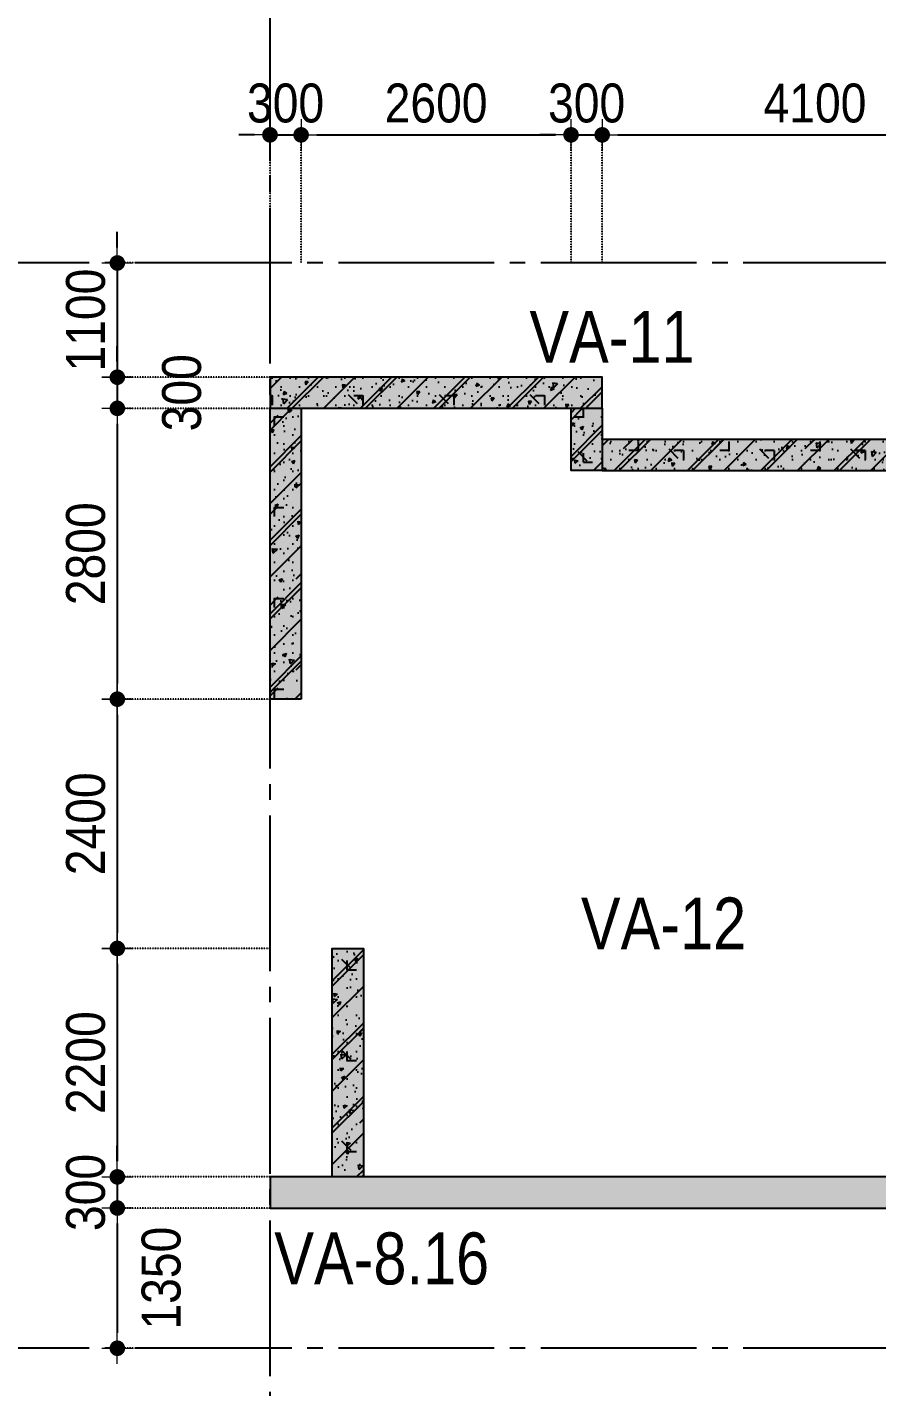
# Model space of a CAD drawing. Header units: millimetres. Extents: x -3973692 to -2843767, y 592734 to 838475.
# Drawn here: x -2938584 to -2930400, y 740209 to 753301 of the extents above; entities that cross this region are included whole.
import ezdxf
from ezdxf.enums import TextEntityAlignment as Align

# ---------------------------------------------------------------- set-up
doc = ezdxf.new("R2010")
doc.units = ezdxf.units.MM
doc.header["$MEASUREMENT"] = 0
doc.header["$PDMODE"] = 3
doc.header["$PDSIZE"] = -20
for name, pattern in [('CHG_XX_Luoi truc-Block A$0$MB_Luoi truc-150-TWA$0$Center101', [13, 10, -1, 1, -1]), ('DIVIDE2', [15.87499999999999, 6.349999999999998, -3.174999999999998, 0, -3.174999999999998, 0, -3.174999999999998]), ('HIDDEN5', [2.8375, 1.25, -1.5875])]:
    doc.linetypes.add(name, pattern=pattern)
doc.layers.get('0').update_dxf_attribs({"lineweight": 9})
doc.layers.get('Defpoints').update_dxf_attribs({"color": 10, "lineweight": 0})
for name, color, linetype, lineweight in [("'S_General_Dim_1", 1, 'Continuous', 18), ("'S_General_Divide_3 Intermediate", 3, 'DIVIDE2', 40), ('CHG_XX_Cot_Block A-T8-15$0$DBAO', 3, 'Continuous', 13), ('TEXT', 7, 'Continuous', 15)]:
    doc.layers.add(name, color=color, linetype=linetype, lineweight=lineweight)
for name, color, linetype in [('CHG_XX_Cot_Block A-T8-15$0$mb_cot tang 14-17 twa$0$Concrete Hatch', 218, 'Continuous'), ('CHG_XX_Cot_Block A-T8-15$0$mb_cot tang 14-17 twa$0$Concrete Line', 6, 'Continuous'), ('CHG_XX_Cot_Block A-T8-15$0$mb_cot tang 14-17 twa$0$Concrete Solid', 216, 'Continuous'), ('CHG_XX_Luoi truc-Block A$0$MB_Luoi truc-150-TWA$0$Grid', 34, 'Continuous'), ('CHG_XX_Luoi truc-Block A$0$MB_Luoi truc-150-TWA$0$Grid Line', 251, 'CHG_XX_Luoi truc-Block A$0$MB_Luoi truc-150-TWA$0$Center101')]:
    doc.layers.add(name, color=color, linetype=linetype)
doc.styles.add('arial', font='arial.ttf', dxfattribs={"width": 0.85})
doc.styles.add('CHG_XX_Luoi truc-Block A$0$MB_Luoi truc-150-TWA$0$Grid A-F$0$VNI-HelveCB', font='')
doc.styles.add('TTP-HelCon', font='')
doc.styles.get('CHG_XX_Luoi truc-Block A$0$MB_Luoi truc-150-TWA$0$Grid A-F$0$VNI-HelveCB').set_extended_font_data('VNI-Helve-Condense', bold=True)
doc.styles.get('TTP-HelCon').set_extended_font_data('VNI-Helve-Condense')
doc.dimstyles.new('150', dxfattribs={"dimscale": 150, "dimtxt": 2.5, "dimasz": 1, "dimexe": 0, "dimexo": 0, "dimgap": 0.75, "dimtad": 1, "dimdec": 0, "dimzin": 9, "dimdsep": 46, "dimtxsty": 'arial', "dimblk1": 'DIMDOT', "dimblk2": 'DIMDOT', "dimsah": 1, "dimcen": 2, "dimdle": 3, "dimclre": 8, "dimclrt": 2, "dimadec": 0, "dimazin": 0, "dimtfac": 1, "dimtdec": 0, "dimtix": 1, "dimtmove": 2, "dimatfit": 3, "dimldrblk": 'DIMPIJL', "dimfxl": 1, "dimtvp": 1.8, "dimtolj": 1, "dimtzin": 0, "dimarcsym": 0})

# ---------------------------------------------------------------- blocks, each defined once
blk = doc.blocks.new('*U3016')
at = {"layer": 'CHG_XX_Luoi truc-Block A$0$MB_Luoi truc-150-TWA$0$Grid Line'}
blk.add_line((0, 0), (0, 467.0000000000001), dxfattribs=at)
at = {"layer": 'CHG_XX_Luoi truc-Block A$0$MB_Luoi truc-150-TWA$0$Grid', "lineweight": -2, "style": 'CHG_XX_Luoi truc-Block A$0$MB_Luoi truc-150-TWA$0$Grid A-F$0$VNI-HelveCB'}
for tag, p in [('GRIDSUB', (0, 476.0000000000001)), ('GRID', (0, -9))]:
    blk.add_attdef(tag, text='', height=5, dxfattribs=at).set_placement(p, align=Align.MIDDLE)
blk = doc.blocks.new('*U3014')
at = {"layer": 'CHG_XX_Luoi truc-Block A$0$MB_Luoi truc-150-TWA$0$Grid Line'}
blk.add_line((0, 0), (0, 404), dxfattribs=at)
at = {"layer": 'CHG_XX_Luoi truc-Block A$0$MB_Luoi truc-150-TWA$0$Grid', "lineweight": -2, "style": 'CHG_XX_Luoi truc-Block A$0$MB_Luoi truc-150-TWA$0$Grid A-F$0$VNI-HelveCB'}
for tag, p in [('GRIDSUB', (0, 413)), ('GRID', (0, -9))]:
    blk.add_attdef(tag, text='', height=5, dxfattribs=at).set_placement(p, align=Align.MIDDLE)
blk = doc.blocks.new('CHG_XX_Luoi truc-Block A')
at = {"layer": 'CHG_XX_Luoi truc-Block A$0$MB_Luoi truc-150-TWA$0$Grid', "xscale": 150, "yscale": 150, "zscale": 150}
blk.add_blockref('*U3016', (12250, 87440.67921933654), dxfattribs=at)
at = {"layer": 'CHG_XX_Luoi truc-Block A$0$MB_Luoi truc-150-TWA$0$Grid', "xscale": -150, "yscale": 150, "zscale": 150, "rotation": 90}
for p in [(57309.50927037185, 141059.6356885452), (57309.50927037185, 130609.6356885452)]:
    blk.add_blockref('*U3014', p, dxfattribs=at)
blk = doc.blocks.new('*U3161')
at = {"layer": 'CHG_XX_Cot_Block A-T8-15$0$mb_cot tang 14-17 twa$0$Concrete Hatch'}
h = blk.add_hatch(dxfattribs=at)
h.set_pattern_fill('CONCRETE', color=256, scale=50, style=0, pattern_type=2)
h.set_pattern_definition([(45, (8900, -49.99999999999986), (-176.7766952966369, 176.7766952966369), []), (45, (8900, 1.4210854715202e-13), (-353.5533905932737, 353.5533905932738), []), (49.99999999999999, (8900, -49.99999999999986), (358.6300913003767, -31.37606749129755), [37.5, -412.5]), (355, (8900, -49.99999999999986), (-69.3756668065, 376.0960668500059), [30, -330]), (100.4514, (8929.88584, -52.61466999999985), (289.2546908570108, 344.7197710304768), [31.870095, -350.571056]), (46.18420000000001, (8900, 50.00000000000014), (533.6205243128222, -82.75950716450905), [56.25, -618.75]), (96.6356, (8944.4683725, 43.10334650000013), (467.3313527743517, 487.0589354502209), [47.805144, -525.8565]), (351.1842, (8900, 50.00000000000014), (467.3309725668136, 487.0593004626623), [45, -495]), (21, (8950, 25.00000000000014), (298.4535260592309, -201.3094453326694), [37.5, -412.5]), (326.0000000000001, (8950, 25.00000000000014), (121.6576659607909, 362.5750225234265), [30, -330]), (71.4514, (8974.8711165, 8.224197000000146), (420.111314290745, 161.2652483549762), [31.870095, -350.571056]), (37.50000000000001, (8900, -49.99999999999986), (6.079927658645334, 166.4469269156558), [0, -326, 0, -335, 0, -331.25]), (7.499999999999999, (8900, -49.99999999999986), (131.5347687210743, 197.2058559411801), [0, -191, 0, -318.5, 0, -126.25]), (327.5, (8788.5, -49.99999999999986), (266.9112180862045, -11.2774358671899), [0, -125, 0, -390, 0, -517.5]), (317.5, (8738.5, -49.99999999999986), (291.5930846711931, 50.05249116615882), [0, -162.5, 0, -259, 0, -367.5]), (0, (9075, 125.0000000000001), (0, 875), [87.5, -787.5]), (0, (9337.5, 300.0000000000001), (0, 875), [87.5, -787.5]), (0, (9162.5, 650.0000000000001), (0, 875), [87.5, -350, 87.5, -350]), (90, (9075, 125.0000000000001), (-875, 5.35782974626967e-14), [87.5, -787.5]), (90, (9162.5, 650.0000000000001), (-875, 5.35782974626967e-14), [87.5, -787.5]), (90, (9425, 300.0000000000001), (-875, 5.35782974626967e-14), [87.5, -787.5]), (90, (9600, 562.5000000000001), (-875, 5.35782974626967e-14), [87.5, -787.5]), (135, (9162.5, 125.0000000000001), (-875.016357447105, 8.881784197001252e-14), [123.76, -1113.7]), (135, (9250, 650.0000000000001), (-875.016357447105, 8.881784197001252e-14), [123.76, -1113.7]), (45, (9337.5, 300.0000000000001), (8.881784197001252e-14, 875.016357447105), [123.76, -247.485, 123.76, -742.455]), (0, (8725, -49.99999999999986), (87.5, 87.5), [-175, 0])])
h.paths.add_polyline_path([(-750, 150), (-750, -149.9999999999999), (9700, -150), (9700, 150)])
at = {"layer": 'CHG_XX_Cot_Block A-T8-15$0$mb_cot tang 14-17 twa$0$Concrete Solid'}
blk.add_hatch(color=256, dxfattribs=at).paths.add_polyline_path([(-750, 150), (-750, -149.9999999999999), (9700, -150), (9700, 150)])
at = {"layer": 'CHG_XX_Cot_Block A-T8-15$0$mb_cot tang 14-17 twa$0$Concrete Line'}
blk.add_lwpolyline([(-750, 150), (-750, -149.9999999999999), (9700, -150), (9700, 150)], close=True, dxfattribs=at)
blk = doc.blocks.new('*U3164')
at = {"layer": 'CHG_XX_Cot_Block A-T8-15$0$mb_cot tang 14-17 twa$0$Concrete Hatch'}
h = blk.add_hatch(dxfattribs=at)
h.set_pattern_fill('CONCRETE', color=256, scale=50, style=0, pattern_type=2)
h.set_pattern_definition([(45, (3050, -49.99999999999986), (-176.7766952966369, 176.7766952966369), []), (45, (3050, 1.4210854715202e-13), (-353.5533905932737, 353.5533905932738), []), (49.99999999999999, (3050, -49.99999999999986), (358.6300913003767, -31.37606749129755), [37.5, -412.5]), (355, (3050, -49.99999999999986), (-69.3756668065, 376.0960668500059), [30, -330]), (100.4514, (3079.88584, -52.61466999999985), (289.2546908570108, 344.7197710304768), [31.870095, -350.571056]), (46.18420000000001, (3050, 50.00000000000014), (533.6205243128222, -82.75950716450905), [56.25, -618.75]), (96.6356, (3094.4683725, 43.10334650000013), (467.3313527743517, 487.0589354502209), [47.805144, -525.8565]), (351.1842, (3050, 50.00000000000014), (467.3309725668136, 487.0593004626623), [45, -495]), (21, (3100, 25.00000000000014), (298.4535260592309, -201.3094453326694), [37.5, -412.5]), (326.0000000000001, (3100, 25.00000000000014), (121.6576659607909, 362.5750225234265), [30, -330]), (71.4514, (3124.8711165, 8.224197000000146), (420.111314290745, 161.2652483549762), [31.870095, -350.571056]), (37.50000000000001, (3050, -49.99999999999986), (6.079927658645334, 166.4469269156558), [0, -326, 0, -335, 0, -331.25]), (7.499999999999999, (3050, -49.99999999999986), (131.5347687210743, 197.2058559411801), [0, -191, 0, -318.5, 0, -126.25]), (327.5, (2938.5, -49.99999999999986), (266.9112180862045, -11.2774358671899), [0, -125, 0, -390, 0, -517.5]), (317.5, (2888.5, -49.99999999999986), (291.5930846711931, 50.05249116615882), [0, -162.5, 0, -259, 0, -367.5]), (0, (3225, 125.0000000000001), (0, 875), [87.5, -787.5]), (0, (3487.5, 300.0000000000001), (0, 875), [87.5, -787.5]), (0, (3312.5, 650.0000000000001), (0, 875), [87.5, -350, 87.5, -350]), (90, (3225, 125.0000000000001), (-875, 5.35782974626967e-14), [87.5, -787.5]), (90, (3312.5, 650.0000000000001), (-875, 5.35782974626967e-14), [87.5, -787.5]), (90, (3575, 300.0000000000001), (-875, 5.35782974626967e-14), [87.5, -787.5]), (90, (3750, 562.5000000000001), (-875, 5.35782974626967e-14), [87.5, -787.5]), (135, (3312.5, 125.0000000000001), (-875.016357447105, 8.881784197001252e-14), [123.76, -1113.7]), (135, (3400, 650.0000000000001), (-875.016357447105, 8.881784197001252e-14), [123.76, -1113.7]), (45, (3487.5, 300.0000000000001), (8.881784197001252e-14, 875.016357447105), [123.76, -247.485, 123.76, -742.455]), (0, (2875, -49.99999999999986), (87.5, 87.5), [-175, 0])])
h.paths.add_polyline_path([(-50, 150), (-50, -149.9999999999999), (3150, -150), (3150, 150)])
at = {"layer": 'CHG_XX_Cot_Block A-T8-15$0$mb_cot tang 14-17 twa$0$Concrete Solid'}
blk.add_hatch(color=256, dxfattribs=at).paths.add_polyline_path([(-50, 150), (-50, -149.9999999999999), (3150, -150), (3150, 150)])
at = {"layer": 'CHG_XX_Cot_Block A-T8-15$0$mb_cot tang 14-17 twa$0$Concrete Line'}
blk.add_lwpolyline([(-50, 150), (-50, -149.9999999999999), (3150, -150), (3150, 150)], close=True, dxfattribs=at)
blk = doc.blocks.new('*U3165')
at = {"layer": 'CHG_XX_Cot_Block A-T8-15$0$mb_cot tang 14-17 twa$0$Concrete Hatch'}
h = blk.add_hatch(dxfattribs=at)
h.set_pattern_fill('CONCRETE', color=256, scale=50, style=0, pattern_type=2)
h.set_pattern_definition([(45, (4250, -49.99999999999986), (-176.7766952966369, 176.7766952966369), []), (45, (4250, 1.4210854715202e-13), (-353.5533905932737, 353.5533905932738), []), (49.99999999999999, (4250, -49.99999999999986), (358.6300913003767, -31.37606749129755), [37.5, -412.5]), (355, (4250, -49.99999999999986), (-69.3756668065, 376.0960668500059), [30, -330]), (100.4514, (4279.88584, -52.61466999999985), (289.2546908570108, 344.7197710304768), [31.870095, -350.571056]), (46.18420000000001, (4250, 50.00000000000014), (533.6205243128222, -82.75950716450905), [56.25, -618.75]), (96.6356, (4294.4683725, 43.10334650000013), (467.3313527743517, 487.0589354502209), [47.805144, -525.8565]), (351.1842, (4250, 50.00000000000014), (467.3309725668136, 487.0593004626623), [45, -495]), (21, (4300, 25.00000000000014), (298.4535260592309, -201.3094453326694), [37.5, -412.5]), (326.0000000000001, (4300, 25.00000000000014), (121.6576659607909, 362.5750225234265), [30, -330]), (71.4514, (4324.8711165, 8.224197000000146), (420.111314290745, 161.2652483549762), [31.870095, -350.571056]), (37.50000000000001, (4250, -49.99999999999986), (6.079927658645334, 166.4469269156558), [0, -326, 0, -335, 0, -331.25]), (7.499999999999999, (4250, -49.99999999999986), (131.5347687210743, 197.2058559411801), [0, -191, 0, -318.5, 0, -126.25]), (327.5, (4138.5, -49.99999999999986), (266.9112180862045, -11.2774358671899), [0, -125, 0, -390, 0, -517.5]), (317.5, (4088.5, -49.99999999999986), (291.5930846711931, 50.05249116615882), [0, -162.5, 0, -259, 0, -367.5]), (0, (4425, 125.0000000000001), (0, 875), [87.5, -787.5]), (0, (4687.5, 300.0000000000001), (0, 875), [87.5, -787.5]), (0, (4512.5, 650.0000000000001), (0, 875), [87.5, -350, 87.5, -350]), (90, (4425, 125.0000000000001), (-875, 5.35782974626967e-14), [87.5, -787.5]), (90, (4512.5, 650.0000000000001), (-875, 5.35782974626967e-14), [87.5, -787.5]), (90, (4775, 300.0000000000001), (-875, 5.35782974626967e-14), [87.5, -787.5]), (90, (4950, 562.5000000000001), (-875, 5.35782974626967e-14), [87.5, -787.5]), (135, (4512.5, 125.0000000000001), (-875.016357447105, 8.881784197001252e-14), [123.76, -1113.7]), (135, (4600, 650.0000000000001), (-875.016357447105, 8.881784197001252e-14), [123.76, -1113.7]), (45, (4687.5, 300.0000000000001), (8.881784197001252e-14, 875.016357447105), [123.76, -247.485, 123.76, -742.455]), (0, (4075, -49.99999999999986), (87.5, 87.5), [-175, 0])])
h.paths.add_polyline_path([(-50, 150), (-50, -149.9999999999999), (4350, -150), (4350, 150)])
at = {"layer": 'CHG_XX_Cot_Block A-T8-15$0$mb_cot tang 14-17 twa$0$Concrete Solid'}
blk.add_hatch(color=256, dxfattribs=at).paths.add_polyline_path([(-50, 150), (-50, -149.9999999999999), (4350, -150), (4350, 150)])
at = {"layer": 'CHG_XX_Cot_Block A-T8-15$0$mb_cot tang 14-17 twa$0$Concrete Line'}
blk.add_lwpolyline([(-50, 150), (-50, -149.9999999999999), (4350, -150), (4350, 150)], close=True, dxfattribs=at)
blk = doc.blocks.new('*U3157')
at = {"layer": 'CHG_XX_Cot_Block A-T8-15$0$mb_cot tang 14-17 twa$0$Concrete Hatch'}
h = blk.add_hatch(dxfattribs=at)
h.set_pattern_fill('CONCRETE', color=256, scale=50, style=0, pattern_type=2)
h.set_pattern_definition([(45, (2050, -49.99999999999986), (-176.7766952966369, 176.7766952966369), []), (45, (2050, 1.4210854715202e-13), (-353.5533905932737, 353.5533905932738), []), (49.99999999999999, (2050, -49.99999999999986), (358.6300913003767, -31.37606749129755), [37.5, -412.5]), (355, (2050, -49.99999999999986), (-69.3756668065, 376.0960668500059), [30, -330]), (100.4514, (2079.88584, -52.61466999999985), (289.2546908570108, 344.7197710304768), [31.870095, -350.571056]), (46.18420000000001, (2050, 50.00000000000014), (533.6205243128222, -82.75950716450905), [56.25, -618.75]), (96.6356, (2094.4683725, 43.10334650000013), (467.3313527743517, 487.0589354502209), [47.805144, -525.8565]), (351.1842, (2050, 50.00000000000014), (467.3309725668136, 487.0593004626623), [45, -495]), (21, (2100, 25.00000000000014), (298.4535260592309, -201.3094453326694), [37.5, -412.5]), (326.0000000000001, (2100, 25.00000000000014), (121.6576659607909, 362.5750225234265), [30, -330]), (71.4514, (2124.8711165, 8.224197000000146), (420.111314290745, 161.2652483549762), [31.870095, -350.571056]), (37.50000000000001, (2050, -49.99999999999986), (6.079927658645334, 166.4469269156558), [0, -326, 0, -335, 0, -331.25]), (7.499999999999999, (2050, -49.99999999999986), (131.5347687210743, 197.2058559411801), [0, -191, 0, -318.5, 0, -126.25]), (327.5, (1938.5, -49.99999999999986), (266.9112180862045, -11.2774358671899), [0, -125, 0, -390, 0, -517.5]), (317.5, (1888.5, -49.99999999999986), (291.5930846711931, 50.05249116615882), [0, -162.5, 0, -259, 0, -367.5]), (0, (2225, 125.0000000000001), (0, 875), [87.5, -787.5]), (0, (2487.5, 300.0000000000001), (0, 875), [87.5, -787.5]), (0, (2312.5, 650.0000000000001), (0, 875), [87.5, -350, 87.5, -350]), (90, (2225, 125.0000000000001), (-875, 5.35782974626967e-14), [87.5, -787.5]), (90, (2312.5, 650.0000000000001), (-875, 5.35782974626967e-14), [87.5, -787.5]), (90, (2575, 300.0000000000001), (-875, 5.35782974626967e-14), [87.5, -787.5]), (90, (2750, 562.5000000000001), (-875, 5.35782974626967e-14), [87.5, -787.5]), (135, (2312.5, 125.0000000000001), (-875.016357447105, 8.881784197001252e-14), [123.76, -1113.7]), (135, (2400, 650.0000000000001), (-875.016357447105, 8.881784197001252e-14), [123.76, -1113.7]), (45, (2487.5, 300.0000000000001), (8.881784197001252e-14, 875.016357447105), [123.76, -247.485, 123.76, -742.455]), (0, (1875, -49.99999999999986), (87.5, 87.5), [-175, 0])])
h.paths.add_polyline_path([(-50, 150), (-50, -149.9999999999999), (2150, -150), (2150, 150)])
at = {"layer": 'CHG_XX_Cot_Block A-T8-15$0$mb_cot tang 14-17 twa$0$Concrete Solid'}
blk.add_hatch(color=256, dxfattribs=at).paths.add_polyline_path([(-50, 150), (-50, -149.9999999999999), (2150, -150), (2150, 150)])
at = {"layer": 'CHG_XX_Cot_Block A-T8-15$0$mb_cot tang 14-17 twa$0$Concrete Line'}
blk.add_lwpolyline([(-50, 150), (-50, -149.9999999999999), (2150, -150), (2150, 150)], close=True, dxfattribs=at)
blk = doc.blocks.new('*U3166')
at = {"layer": 'CHG_XX_Cot_Block A-T8-15$0$mb_cot tang 14-17 twa$0$Concrete Hatch'}
h = blk.add_hatch(dxfattribs=at)
h.set_pattern_fill('CONCRETE', color=256, scale=50, style=0, pattern_type=2)
h.set_pattern_definition([(45, (2650, -49.99999999999986), (-176.7766952966369, 176.7766952966369), []), (45, (2650, 1.4210854715202e-13), (-353.5533905932737, 353.5533905932738), []), (49.99999999999999, (2650, -49.99999999999986), (358.6300913003767, -31.37606749129755), [37.5, -412.5]), (355, (2650, -49.99999999999986), (-69.3756668065, 376.0960668500059), [30, -330]), (100.4514, (2679.88584, -52.61466999999985), (289.2546908570108, 344.7197710304768), [31.870095, -350.571056]), (46.18420000000001, (2650, 50.00000000000014), (533.6205243128222, -82.75950716450905), [56.25, -618.75]), (96.6356, (2694.4683725, 43.10334650000013), (467.3313527743517, 487.0589354502209), [47.805144, -525.8565]), (351.1842, (2650, 50.00000000000014), (467.3309725668136, 487.0593004626623), [45, -495]), (21, (2700, 25.00000000000014), (298.4535260592309, -201.3094453326694), [37.5, -412.5]), (326.0000000000001, (2700, 25.00000000000014), (121.6576659607909, 362.5750225234265), [30, -330]), (71.4514, (2724.8711165, 8.224197000000146), (420.111314290745, 161.2652483549762), [31.870095, -350.571056]), (37.50000000000001, (2650, -49.99999999999986), (6.079927658645334, 166.4469269156558), [0, -326, 0, -335, 0, -331.25]), (7.499999999999999, (2650, -49.99999999999986), (131.5347687210743, 197.2058559411801), [0, -191, 0, -318.5, 0, -126.25]), (327.5, (2538.5, -49.99999999999986), (266.9112180862045, -11.2774358671899), [0, -125, 0, -390, 0, -517.5]), (317.5, (2488.5, -49.99999999999986), (291.5930846711931, 50.05249116615882), [0, -162.5, 0, -259, 0, -367.5]), (0, (2825, 125.0000000000001), (0, 875), [87.5, -787.5]), (0, (3087.5, 300.0000000000001), (0, 875), [87.5, -787.5]), (0, (2912.5, 650.0000000000001), (0, 875), [87.5, -350, 87.5, -350]), (90, (2825, 125.0000000000001), (-875, 5.35782974626967e-14), [87.5, -787.5]), (90, (2912.5, 650.0000000000001), (-875, 5.35782974626967e-14), [87.5, -787.5]), (90, (3175, 300.0000000000001), (-875, 5.35782974626967e-14), [87.5, -787.5]), (90, (3350, 562.5000000000001), (-875, 5.35782974626967e-14), [87.5, -787.5]), (135, (2912.5, 125.0000000000001), (-875.016357447105, 8.881784197001252e-14), [123.76, -1113.7]), (135, (3000, 650.0000000000001), (-875.016357447105, 8.881784197001252e-14), [123.76, -1113.7]), (45, (3087.5, 300.0000000000001), (8.881784197001252e-14, 875.016357447105), [123.76, -247.485, 123.76, -742.455]), (0, (2475, -49.99999999999986), (87.5, 87.5), [-175, 0])])
h.paths.add_polyline_path([(-50, 150), (-50, -149.9999999999999), (2750, -150), (2750, 150)])
at = {"layer": 'CHG_XX_Cot_Block A-T8-15$0$mb_cot tang 14-17 twa$0$Concrete Solid'}
blk.add_hatch(color=256, dxfattribs=at).paths.add_polyline_path([(-50, 150), (-50, -149.9999999999999), (2750, -150), (2750, 150)])
at = {"layer": 'CHG_XX_Cot_Block A-T8-15$0$mb_cot tang 14-17 twa$0$Concrete Line'}
blk.add_lwpolyline([(-50, 150), (-50, -149.9999999999999), (2750, -150), (2750, 150)], close=True, dxfattribs=at)
blk = doc.blocks.new('*U3158')
at = {"layer": 'CHG_XX_Cot_Block A-T8-15$0$mb_cot tang 14-17 twa$0$Concrete Hatch'}
h = blk.add_hatch(dxfattribs=at)
h.set_pattern_fill('CONCRETE', color=256, scale=50, style=0, pattern_type=2)
h.set_pattern_definition([(45, (-150, -49.99999999999986), (-176.7766952966369, 176.7766952966369), []), (45, (-150, 1.4210854715202e-13), (-353.5533905932737, 353.5533905932738), []), (49.99999999999999, (-150, -49.99999999999986), (358.6300913003767, -31.37606749129755), [37.5, -412.5]), (355, (-150, -49.99999999999986), (-69.3756668065, 376.0960668500059), [30, -330]), (100.4514, (-120.1141600000001, -52.61466999999985), (289.2546908570108, 344.7197710304768), [31.870095, -350.571056]), (46.18420000000001, (-150, 50.00000000000014), (533.6205243128222, -82.75950716450905), [56.25, -618.75]), (96.6356, (-105.5316275, 43.10334650000013), (467.3313527743517, 487.0589354502209), [47.805144, -525.8565]), (351.1842, (-150, 50.00000000000014), (467.3309725668136, 487.0593004626623), [45, -495]), (21, (-100, 25.00000000000014), (298.4535260592309, -201.3094453326694), [37.5, -412.5]), (326.0000000000001, (-100, 25.00000000000014), (121.6576659607909, 362.5750225234265), [30, -330]), (71.4514, (-75.12888350000003, 8.224197000000146), (420.111314290745, 161.2652483549762), [31.870095, -350.571056]), (37.50000000000001, (-150, -49.99999999999986), (6.079927658645334, 166.4469269156558), [0, -326, 0, -335, 0, -331.25]), (7.499999999999999, (-150, -49.99999999999986), (131.5347687210743, 197.2058559411801), [0, -191, 0, -318.5, 0, -126.25]), (327.5, (-261.5, -49.99999999999986), (266.9112180862045, -11.2774358671899), [0, -125, 0, -390, 0, -517.5]), (317.5, (-311.5, -49.99999999999986), (291.5930846711931, 50.05249116615882), [0, -162.5, 0, -259, 0, -367.5]), (0, (25, 125.0000000000001), (0, 875), [87.5, -787.5]), (0, (287.5, 300.0000000000001), (0, 875), [87.5, -787.5]), (0, (112.5, 650.0000000000001), (0, 875), [87.5, -350, 87.5, -350]), (90, (25, 125.0000000000001), (-875, 5.35782974626967e-14), [87.5, -787.5]), (90, (112.5, 650.0000000000001), (-875, 5.35782974626967e-14), [87.5, -787.5]), (90, (375, 300.0000000000001), (-875, 5.35782974626967e-14), [87.5, -787.5]), (90, (550, 562.5000000000001), (-875, 5.35782974626967e-14), [87.5, -787.5]), (135, (112.5, 125.0000000000001), (-875.016357447105, 8.881784197001252e-14), [123.76, -1113.7]), (135, (200, 650.0000000000001), (-875.016357447105, 8.881784197001252e-14), [123.76, -1113.7]), (45, (287.5, 300.0000000000001), (8.881784197001252e-14, 875.016357447105), [123.76, -247.485, 123.76, -742.455]), (0, (-325, -49.99999999999986), (87.5, 87.5), [-175, 0])])
h.paths.add_polyline_path([(-350, 150), (-350, -149.9999999999999), (250, -150), (250, 150)])
at = {"layer": 'CHG_XX_Cot_Block A-T8-15$0$mb_cot tang 14-17 twa$0$Concrete Solid'}
blk.add_hatch(color=256, dxfattribs=at).paths.add_polyline_path([(-350, 150), (-350, -149.9999999999999), (250, -150), (250, 150)])
at = {"layer": 'CHG_XX_Cot_Block A-T8-15$0$mb_cot tang 14-17 twa$0$Concrete Line'}
blk.add_lwpolyline([(-350, 150), (-350, -149.9999999999999), (250, -150), (250, 150)], close=True, dxfattribs=at)
blk = doc.blocks.new('CHG_XX_Cot_Block A-T8-15')
at = {"layer": 'CHG_XX_Cot_Block A-T8-15$0$DBAO'}
blk.add_blockref('CHG_XX_Luoi truc-Block A', (8014952.261310224, 1085573.729690651), dxfattribs=at)
at = {"layer": 'CHG_XX_Cot_Block A-T8-15$0$mb_cot tang 14-17 twa$0$Concrete Line', "rotation": 180}
for name, p in [('*U3164', (8030352.261317043, 1225383.729696228)), ('*U3165', (8034752.261317043, 1224783.729696228)), ('*U3161', (8036902.261317043, 1217683.729696228))]:
    blk.add_blockref(name, p, dxfattribs=at)
at = {"layer": 'CHG_XX_Cot_Block A-T8-15$0$mb_cot tang 14-17 twa$0$Concrete Line', "xscale": -1, "rotation": 270}
for name, p in [('*U3166', (8027352.261310224, 1222483.729699596)), ('*U3158', (8030252.261310224, 1224983.729699596)), ('*U3157', (8027952.261310224, 1217883.729699596))]:
    blk.add_blockref(name, p, dxfattribs=at)
blk = doc.blocks.new('DIMDOT')
for p, q in [((0, -1), (0, 1)), ((1, 0), (-1, 0))]:
    blk.add_line(p, q)
at = {"const_width": 0.5}
blk.add_lwpolyline([(-0.25, 0, 1), (0.25, 0, 1)], format="xyb", close=True, dxfattribs=at)
blk = doc.blocks.new('*D775')
at = {"layer": "'S_General_Dim_1", "color": 0, "lineweight": -2, "transparency": 16777216}
for p, q in [((-2937715.914805837, 751180.6471381313), (-2937715.914805837, 751330.6471381313)), ((-2937715.914805837, 751030.6471381313), (-2937715.914805837, 749930.6471437088)), ((-2937715.914805837, 749780.6471437088), (-2937715.914805837, 749630.6471437088))]:
    blk.add_line(p, q, dxfattribs=at)
at = {"layer": "'S_General_Dim_1", "color": 8, "linetype": 'HIDDEN5', "lineweight": -2, "transparency": 16777216}
for p, q in [((-2936245.198556937, 751030.6471381313), (-2937715.914805837, 751030.6471381313)), ((-2936245.198556937, 749930.6471437088), (-2937715.914805837, 749930.6471437088))]:
    blk.add_line(p, q, dxfattribs=at)
at = {"layer": 'Defpoints', "color": 0, "transparency": 16777216}
for p in [(-2936245.198556937, 751030.6471381313), (-2937715.914805837, 749930.6471437088), (-2936245.198556937, 749930.6471437088)]:
    blk.add_point(p, dxfattribs=at)
at = {"layer": "'S_General_Dim_1", "color": 0, "lineweight": -2, "transparency": 16777216, "xscale": 150, "yscale": 150, "zscale": 150}
for p, rotation in [((-2937715.914805837, 751030.6471381313), 270), ((-2937715.914805837, 749930.6471437088), 90)]:
    blk.add_blockref('DIMDOT', p, dxfattribs=dict(at, rotation=rotation))
at = {"layer": "'S_General_Dim_1", "color": 2, "transparency": 16777216, "insert": (-2938019.879676232, 750480.6471409209), "char_height": 375, "attachment_point": 5, "rotation": 90, "style": 'arial'}
blk.add_mtext('\\A1;1100', dxfattribs=at)
blk = doc.blocks.new('DIMPIJL')
at = {"linetype": 'ByBlock'}
blk.add_solid([(-2.5, 0.4166666666666686), (-2.5, -0.4166666666666686), (0, 0)], dxfattribs=at)
blk = doc.blocks.new('*D776')
at = {"layer": "'S_General_Dim_1", "color": 8, "linetype": 'HIDDEN5', "lineweight": -2, "transparency": 16777216}
for p, q in [((-2936245.198556937, 749630.6471437088), (-2937715.91480584, 749630.6471437088)), ((-2936245.198556937, 746830.6471470769), (-2937715.91480584, 746830.6471470769))]:
    blk.add_line(p, q, dxfattribs=at)
at = {"layer": "'S_General_Dim_1", "color": 0, "lineweight": -2, "transparency": 16777216}
blk.add_line((-2937715.91480584, 749480.6471437088), (-2937715.91480584, 746980.6471470769), dxfattribs=at)
at = {"layer": 'Defpoints', "color": 0, "transparency": 16777216}
for p in [(-2936245.198556937, 749630.6471437088), (-2937715.91480584, 746830.6471470769), (-2936245.198556937, 746830.6471470769)]:
    blk.add_point(p, dxfattribs=at)
at = {"layer": "'S_General_Dim_1", "color": 0, "lineweight": -2, "transparency": 16777216, "xscale": 150, "yscale": 150, "zscale": 150}
for p, rotation in [((-2937715.91480584, 749630.6471437088), 90), ((-2937715.91480584, 746830.6471470769), 270)]:
    blk.add_blockref('DIMDOT', p, dxfattribs=dict(at, rotation=rotation))
at = {"layer": "'S_General_Dim_1", "color": 2, "transparency": 16777216, "insert": (-2938019.879676235, 748230.6471453937), "char_height": 375, "attachment_point": 5, "rotation": 90, "style": 'arial'}
blk.add_mtext('\\A1;2800', dxfattribs=at)
blk = doc.blocks.new('*D645')
at = {"layer": "'S_General_Dim_1", "color": 8, "linetype": 'HIDDEN5', "lineweight": -2, "transparency": 16777216}
for p, q in [((-2936245.198556937, 746830.6471470769), (-2937715.91480584, 746830.6471470769)), ((-2936245.198556937, 744430.6471470769), (-2937715.91480584, 744430.6471470769))]:
    blk.add_line(p, q, dxfattribs=at)
at = {"layer": "'S_General_Dim_1", "color": 0, "lineweight": -2, "transparency": 16777216}
blk.add_line((-2937715.91480584, 746680.6471470769), (-2937715.91480584, 744580.6471470769), dxfattribs=at)
at = {"layer": 'Defpoints', "color": 0, "transparency": 16777216}
for p in [(-2936245.198556937, 746830.6471470769), (-2937715.91480584, 744430.6471470769), (-2936245.198556937, 744430.6471470769)]:
    blk.add_point(p, dxfattribs=at)
at = {"layer": "'S_General_Dim_1", "color": 0, "lineweight": -2, "transparency": 16777216, "xscale": 150, "yscale": 150, "zscale": 150}
for p, rotation in [((-2937715.91480584, 746830.6471470769), 90), ((-2937715.91480584, 744430.6471470769), 270)]:
    blk.add_blockref('DIMDOT', p, dxfattribs=dict(at, rotation=rotation))
at = {"layer": "'S_General_Dim_1", "color": 2, "transparency": 16777216, "insert": (-2938019.879676235, 745630.6471470777), "char_height": 375, "attachment_point": 5, "rotation": 90, "style": 'arial'}
blk.add_mtext('\\A1;2400', dxfattribs=at)
blk = doc.blocks.new('*D646')
at = {"layer": "'S_General_Dim_1", "color": 8, "linetype": 'HIDDEN5', "lineweight": -2, "transparency": 16777216}
for p, q in [((-2936245.198556937, 744430.6471470769), (-2937715.914805842, 744430.6471470769)), ((-2936245.198556937, 742230.6471437087), (-2937715.914805842, 742230.6471437087))]:
    blk.add_line(p, q, dxfattribs=at)
at = {"layer": "'S_General_Dim_1", "color": 0, "lineweight": -2, "transparency": 16777216}
blk.add_line((-2937715.914805842, 744280.6471470769), (-2937715.914805842, 742380.6471437087), dxfattribs=at)
at = {"layer": 'Defpoints', "color": 0, "transparency": 16777216}
for p in [(-2936245.198556937, 744430.6471470769), (-2937715.914805842, 742230.6471437087), (-2936245.198556937, 742230.6471437087)]:
    blk.add_point(p, dxfattribs=at)
at = {"layer": "'S_General_Dim_1", "color": 0, "lineweight": -2, "transparency": 16777216, "xscale": 150, "yscale": 150, "zscale": 150}
for p, rotation in [((-2937715.914805842, 744430.6471470769), 90), ((-2937715.914805842, 742230.6471437087), 270)]:
    blk.add_blockref('DIMDOT', p, dxfattribs=dict(at, rotation=rotation))
at = {"layer": "'S_General_Dim_1", "color": 2, "transparency": 16777216, "insert": (-2938019.879676237, 743330.6471453935), "char_height": 375, "attachment_point": 5, "rotation": 90, "style": 'arial'}
blk.add_mtext('\\A1;2200', dxfattribs=at)
blk = doc.blocks.new('*D647')
at = {"layer": "'S_General_Dim_1", "color": 0, "lineweight": -2, "transparency": 16777216}
for p, q in [((-2937715.914805844, 742380.6471437087), (-2937715.914805844, 742530.6471437087)), ((-2937715.914805844, 742230.6471437087), (-2937715.914805844, 741930.6471437087)), ((-2937715.914805844, 741780.6471437087), (-2937715.914805844, 741630.6471437087))]:
    blk.add_line(p, q, dxfattribs=at)
at = {"layer": "'S_General_Dim_1", "color": 8, "linetype": 'HIDDEN5', "lineweight": -2, "transparency": 16777216}
for p, q in [((-2936245.198556937, 742230.6471437087), (-2937715.914805844, 742230.6471437087)), ((-2936245.198556937, 741930.6471437087), (-2937715.914805844, 741930.6471437087))]:
    blk.add_line(p, q, dxfattribs=at)
at = {"layer": 'Defpoints', "color": 0, "transparency": 16777216}
for p in [(-2936245.198556937, 742230.6471437087), (-2937715.914805844, 741930.6471437087), (-2936245.198556937, 741930.6471437087)]:
    blk.add_point(p, dxfattribs=at)
at = {"layer": "'S_General_Dim_1", "color": 0, "lineweight": -2, "transparency": 16777216, "xscale": 150, "yscale": 150, "zscale": 150}
for p, rotation in [((-2937715.914805844, 742230.6471437087), 270), ((-2937715.914805844, 741930.6471437087), 90)]:
    blk.add_blockref('DIMDOT', p, dxfattribs=dict(at, rotation=rotation))
at = {"layer": "'S_General_Dim_1", "color": 2, "transparency": 16777216, "insert": (-2938020.007575284, 742080.6471437095), "char_height": 375, "attachment_point": 5, "rotation": 90, "style": 'arial'}
blk.add_mtext('\\A1;300', dxfattribs=at)
blk = doc.blocks.new('*D648')
at = {"layer": "'S_General_Dim_1", "color": 8, "linetype": 'HIDDEN5', "lineweight": -2, "transparency": 16777216}
for p, q in [((-2936245.198556937, 741930.6471437087), (-2937715.914805851, 741930.6471437087)), ((-2936245.198556937, 740580.6471381313), (-2937715.914805851, 740580.6471381313))]:
    blk.add_line(p, q, dxfattribs=at)
at = {"layer": "'S_General_Dim_1", "color": 0, "lineweight": -2, "transparency": 16777216}
blk.add_line((-2937715.914805851, 741780.6471437087), (-2937715.914805851, 740730.6471381313), dxfattribs=at)
at = {"layer": 'Defpoints', "color": 0, "transparency": 16777216}
for p in [(-2936245.198556937, 741930.6471437087), (-2937715.914805851, 740580.6471381313), (-2936245.198556937, 740580.6471381313)]:
    blk.add_point(p, dxfattribs=at)
at = {"layer": "'S_General_Dim_1", "color": 0, "lineweight": -2, "transparency": 16777216, "xscale": 150, "yscale": 150, "zscale": 150}
for p, rotation in [((-2937715.914805851, 741930.6471437087), 90), ((-2937715.914805851, 740580.6471381313), 270)]:
    blk.add_blockref('DIMDOT', p, dxfattribs=dict(at, rotation=rotation))
at = {"layer": "'S_General_Dim_1", "color": 2, "transparency": 16777216, "insert": (-2937292.081165744, 741255.6471409209), "char_height": 375, "attachment_point": 5, "rotation": 90, "style": 'arial'}
blk.add_mtext('\\A1;1350', dxfattribs=at)
blk = doc.blocks.new('*D649')
at = {"layer": "'S_General_Dim_1", "color": 0, "lineweight": -2, "transparency": 16777216}
for p, q in [((-2937715.914805842, 750080.6471437088), (-2937715.914805842, 750230.6471437088)), ((-2937715.914805842, 749930.6471437088), (-2937715.914805842, 749630.647143709)), ((-2937715.914805842, 749480.647143709), (-2937715.914805842, 749330.647143709))]:
    blk.add_line(p, q, dxfattribs=at)
at = {"layer": "'S_General_Dim_1", "color": 8, "linetype": 'HIDDEN5', "lineweight": -2, "transparency": 16777216}
for p, q in [((-2936245.198556937, 749930.6471437088), (-2937715.914805842, 749930.6471437088)), ((-2936245.198556937, 749630.647143709), (-2937715.914805842, 749630.647143709))]:
    blk.add_line(p, q, dxfattribs=at)
at = {"layer": 'Defpoints', "color": 0, "transparency": 16777216}
for p in [(-2936245.198556937, 749930.6471437088), (-2937715.914805842, 749630.647143709), (-2936245.198556937, 749630.647143709)]:
    blk.add_point(p, dxfattribs=at)
at = {"layer": "'S_General_Dim_1", "color": 0, "lineweight": -2, "transparency": 16777216, "xscale": 150, "yscale": 150, "zscale": 150}
for p, rotation in [((-2937715.914805842, 749930.6471437088), 270), ((-2937715.914805842, 749630.647143709), 90)]:
    blk.add_blockref('DIMDOT', p, dxfattribs=dict(at, rotation=rotation))
at = {"layer": "'S_General_Dim_1", "color": 2, "transparency": 16777216, "insert": (-2937094.500577976, 749780.6471437098), "char_height": 375, "attachment_point": 5, "rotation": 90, "style": 'arial'}
blk.add_mtext('\\A1;300', dxfattribs=at)
blk = doc.blocks.new('*D650')
at = {"layer": "'S_General_Dim_1", "color": 0, "lineweight": -2, "transparency": 16777216}
for p, q in [((-2936395.198556936, 752264.0737718075), (-2936545.198556936, 752264.0737718075)), ((-2936245.198556936, 752264.0737718075), (-2935945.198556936, 752264.0737718075)), ((-2935795.198556936, 752264.0737718075), (-2935645.198556936, 752264.0737718075))]:
    blk.add_line(p, q, dxfattribs=at)
at = {"layer": "'S_General_Dim_1", "color": 8, "linetype": 'HIDDEN5', "lineweight": -2, "transparency": 16777216}
for p, q in [((-2936245.198556936, 751030.6471381312), (-2936245.198556936, 752264.0737718075)), ((-2935945.198556936, 751030.6471381312), (-2935945.198556936, 752264.0737718075))]:
    blk.add_line(p, q, dxfattribs=at)
at = {"layer": 'Defpoints', "color": 0, "transparency": 16777216}
for p in [(-2935945.198556936, 752264.0737718075), (-2936245.198556936, 751030.6471381312), (-2935945.198556936, 751030.6471381312)]:
    blk.add_point(p, dxfattribs=at)
at = {"layer": "'S_General_Dim_1", "color": 0, "lineweight": -2, "transparency": 16777216, "xscale": 150, "yscale": 150, "zscale": 150}
blk.add_blockref('DIMDOT', (-2936245.198556936, 752264.0737718075), dxfattribs=at)
at = {"layer": "'S_General_Dim_1", "color": 0, "lineweight": -2, "transparency": 16777216, "xscale": 150, "yscale": 150, "zscale": 150, "rotation": 180}
blk.add_blockref('DIMDOT', (-2935945.198556936, 752264.0737718075), dxfattribs=at)
at = {"layer": "'S_General_Dim_1", "color": 2, "transparency": 16777216, "insert": (-2936095.198556936, 752568.1665412481), "char_height": 375, "attachment_point": 5, "style": 'arial'}
blk.add_mtext('\\A1;300', dxfattribs=at)
blk = doc.blocks.new('*D651')
at = {"layer": "'S_General_Dim_1", "color": 8, "linetype": 'HIDDEN5', "lineweight": -2, "transparency": 16777216}
for p, q in [((-2935945.198556936, 751030.6471381312), (-2935945.198556936, 752264.0737718075)), ((-2933345.198556936, 751030.6471381312), (-2933345.198556936, 752264.0737718075))]:
    blk.add_line(p, q, dxfattribs=at)
at = {"layer": "'S_General_Dim_1", "color": 0, "lineweight": -2, "transparency": 16777216}
blk.add_line((-2935795.198556936, 752264.0737718075), (-2933495.198556936, 752264.0737718075), dxfattribs=at)
at = {"layer": 'Defpoints', "color": 0, "transparency": 16777216}
for p in [(-2933345.198556936, 752264.0737718075), (-2935945.198556936, 751030.6471381312), (-2933345.198556936, 751030.6471381312)]:
    blk.add_point(p, dxfattribs=at)
at = {"layer": "'S_General_Dim_1", "color": 0, "lineweight": -2, "transparency": 16777216, "xscale": 150, "yscale": 150, "zscale": 150, "rotation": 180}
blk.add_blockref('DIMDOT', (-2935945.198556936, 752264.0737718075), dxfattribs=at)
at = {"layer": "'S_General_Dim_1", "color": 0, "lineweight": -2, "transparency": 16777216, "xscale": 150, "yscale": 150, "zscale": 150}
blk.add_blockref('DIMDOT', (-2933345.198556936, 752264.0737718075), dxfattribs=at)
at = {"layer": "'S_General_Dim_1", "color": 2, "transparency": 16777216, "insert": (-2934645.198556936, 752568.0386422031), "char_height": 375, "attachment_point": 5, "style": 'arial'}
blk.add_mtext('\\A1;2600', dxfattribs=at)
blk = doc.blocks.new('*D652')
at = {"layer": "'S_General_Dim_1", "color": 0, "lineweight": -2, "transparency": 16777216}
for p, q in [((-2933495.198556936, 752264.0737718075), (-2933645.198556936, 752264.0737718075)), ((-2933345.198556936, 752264.0737718075), (-2933045.198550118, 752264.0737718075)), ((-2932895.198550118, 752264.0737718075), (-2932745.198550118, 752264.0737718075))]:
    blk.add_line(p, q, dxfattribs=at)
at = {"layer": "'S_General_Dim_1", "color": 8, "linetype": 'HIDDEN5', "lineweight": -2, "transparency": 16777216}
for p, q in [((-2933345.198556936, 751030.6471381312), (-2933345.198556936, 752264.0737718075)), ((-2933045.198550118, 751030.6471381312), (-2933045.198550118, 752264.0737718075))]:
    blk.add_line(p, q, dxfattribs=at)
at = {"layer": 'Defpoints', "color": 0, "transparency": 16777216}
for p in [(-2933045.198550118, 752264.0737718075), (-2933345.198556936, 751030.6471381312), (-2933045.198550118, 751030.6471381312)]:
    blk.add_point(p, dxfattribs=at)
at = {"layer": "'S_General_Dim_1", "color": 0, "lineweight": -2, "transparency": 16777216, "xscale": 150, "yscale": 150, "zscale": 150}
blk.add_blockref('DIMDOT', (-2933345.198556936, 752264.0737718075), dxfattribs=at)
at = {"layer": "'S_General_Dim_1", "color": 0, "lineweight": -2, "transparency": 16777216, "xscale": 150, "yscale": 150, "zscale": 150, "rotation": 180}
blk.add_blockref('DIMDOT', (-2933045.198550118, 752264.0737718075), dxfattribs=at)
at = {"layer": "'S_General_Dim_1", "color": 2, "transparency": 16777216, "insert": (-2933195.198553527, 752568.1665412481), "char_height": 375, "attachment_point": 5, "style": 'arial'}
blk.add_mtext('\\A1;300', dxfattribs=at)
blk = doc.blocks.new('*D653')
at = {"layer": "'S_General_Dim_1", "color": 8, "linetype": 'HIDDEN5', "lineweight": -2, "transparency": 16777216}
for p, q in [((-2933045.198550118, 751030.6471381312), (-2933045.198550118, 752264.0737718075)), ((-2928945.198556936, 751030.6471381312), (-2928945.198556936, 752264.0737718075))]:
    blk.add_line(p, q, dxfattribs=at)
at = {"layer": "'S_General_Dim_1", "color": 0, "lineweight": -2, "transparency": 16777216}
blk.add_line((-2932895.198550118, 752264.0737718075), (-2929095.198556936, 752264.0737718075), dxfattribs=at)
at = {"layer": 'Defpoints', "color": 0, "transparency": 16777216}
for p in [(-2928945.198556936, 752264.0737718075), (-2933045.198550118, 751030.6471381312), (-2928945.198556936, 751030.6471381312)]:
    blk.add_point(p, dxfattribs=at)
at = {"layer": "'S_General_Dim_1", "color": 0, "lineweight": -2, "transparency": 16777216, "xscale": 150, "yscale": 150, "zscale": 150, "rotation": 180}
blk.add_blockref('DIMDOT', (-2933045.198550118, 752264.0737718075), dxfattribs=at)
at = {"layer": "'S_General_Dim_1", "color": 0, "lineweight": -2, "transparency": 16777216, "xscale": 150, "yscale": 150, "zscale": 150}
blk.add_blockref('DIMDOT', (-2928945.198556936, 752264.0737718075), dxfattribs=at)
at = {"layer": "'S_General_Dim_1", "color": 2, "transparency": 16777216, "insert": (-2930995.198553527, 752568.0386422031), "char_height": 375, "attachment_point": 5, "style": 'arial'}
blk.add_mtext('\\A1;4100', dxfattribs=at)
blk = doc.blocks.new('a')
at = {"layer": 'TEXT', "color": 3, "style": 'TTP-HelCon'}
for s, p in [('VA-11', (14749.08570835739, -12151.90824572774)), ('VA-12', (15245.11099344119, -17800.48004512757)), ('VA-8.16', (12291.67692266483, -21025.68188577329))]:
    blk.add_text(s, height=500, dxfattribs=at).set_placement(p)

msp = doc.modelspace()

# ---------------------------------------------------------------- block references
at = {"layer": "'S_General_Divide_3 Intermediate"}
msp.add_blockref('CHG_XX_Cot_Block A-T8-15', (-10963447.45986716, -475602.7182410646), dxfattribs=at)
at = {"layer": 'TEXT'}
msp.add_blockref('a', (-2948495.198556936, 762221.0114495861), dxfattribs=at)

# ---------------------------------------------------------------- dimensions: what is measured, and where the dimension line sits
at = {"layer": "'S_General_Dim_1"}
for base, p1, p2, picture, middle in [((-2935945.198556936, 752264.0737718075), (-2936245.198556936, 751030.6471381312), (-2935945.198556936, 751030.6471381312), '*D650', (-2936095.198556936, 752568.1665412481)), ((-2933345.198556936, 752264.0737718075), (-2935945.198556936, 751030.6471381312), (-2933345.198556936, 751030.6471381312), '*D651', (-2934645.198556936, 752568.0386422031)), ((-2933045.198550118, 752264.0737718075), (-2933345.198556936, 751030.6471381312), (-2933045.198550118, 751030.6471381312), '*D652', (-2933195.198553527, 752568.1665412481)), ((-2928945.198556936, 752264.0737718075), (-2933045.198550118, 751030.6471381312), (-2928945.198556936, 751030.6471381312), '*D653', (-2930995.198553527, 752568.0386422031))]:
    dim = msp.add_linear_dim(base=base, p1=p1, p2=p2, dimstyle='150', dxfattribs=at)
    dim.commit()
    dim.dimension.update_dxf_attribs({"geometry": picture, "text_midpoint": middle})
for base, p1, p2, picture, middle in [((-2937715.914805837, 749930.6471437088), (-2936245.198556936, 751030.6471381311), (-2936245.198556936, 749930.6471437085), '*D775', (-2938019.879676232, 750480.6471409209)), ((-2937715.91480584, 746830.6471470769), (-2936245.198556936, 749630.6471437085), (-2936245.198556936, 746830.6471470767), '*D776', (-2938019.879676235, 748230.6471453937)), ((-2937715.91480584, 744430.6471470769), (-2936245.198556936, 746830.6471470767), (-2936245.198556936, 744430.6471470767), '*D645', (-2938019.879676235, 745630.6471470777)), ((-2937715.914805842, 742230.6471437087), (-2936245.198556936, 744430.6471470767), (-2936245.198556936, 742230.6471437084), '*D646', (-2938019.879676237, 743330.6471453935)), ((-2937715.914805844, 741930.6471437087), (-2936245.198556936, 742230.6471437084), (-2936245.198556936, 741930.6471437084), '*D647', (-2938020.007575284, 742080.6471437095))]:
    dim = msp.add_linear_dim(base=base, p1=p1, p2=p2, angle=90, dimstyle='150', dxfattribs=at)
    dim.commit()
    dim.dimension.update_dxf_attribs({"geometry": picture, "text_midpoint": middle})
for base, p1, p2, picture, middle in [((-2937715.914805842, 749630.647143709), (-2936245.198556936, 749930.6471437085), (-2936245.198556936, 749630.6471437088), '*D649', (-2937094.500577976, 749780.6471437098)), ((-2937715.914805851, 740580.6471381313), (-2936245.198556936, 741930.6471437084), (-2936245.198556936, 740580.6471381311), '*D648', (-2937292.081165744, 741255.6471409209))]:
    dim = msp.add_linear_dim(base=base, p1=p1, p2=p2, angle=90, dimstyle='150', dxfattribs=at)
    dim.commit()
    dim.dimension.update_dxf_attribs({"geometry": picture, "text_midpoint": middle, "dimtype": 160})

doc.saveas('drawing.dxf')
